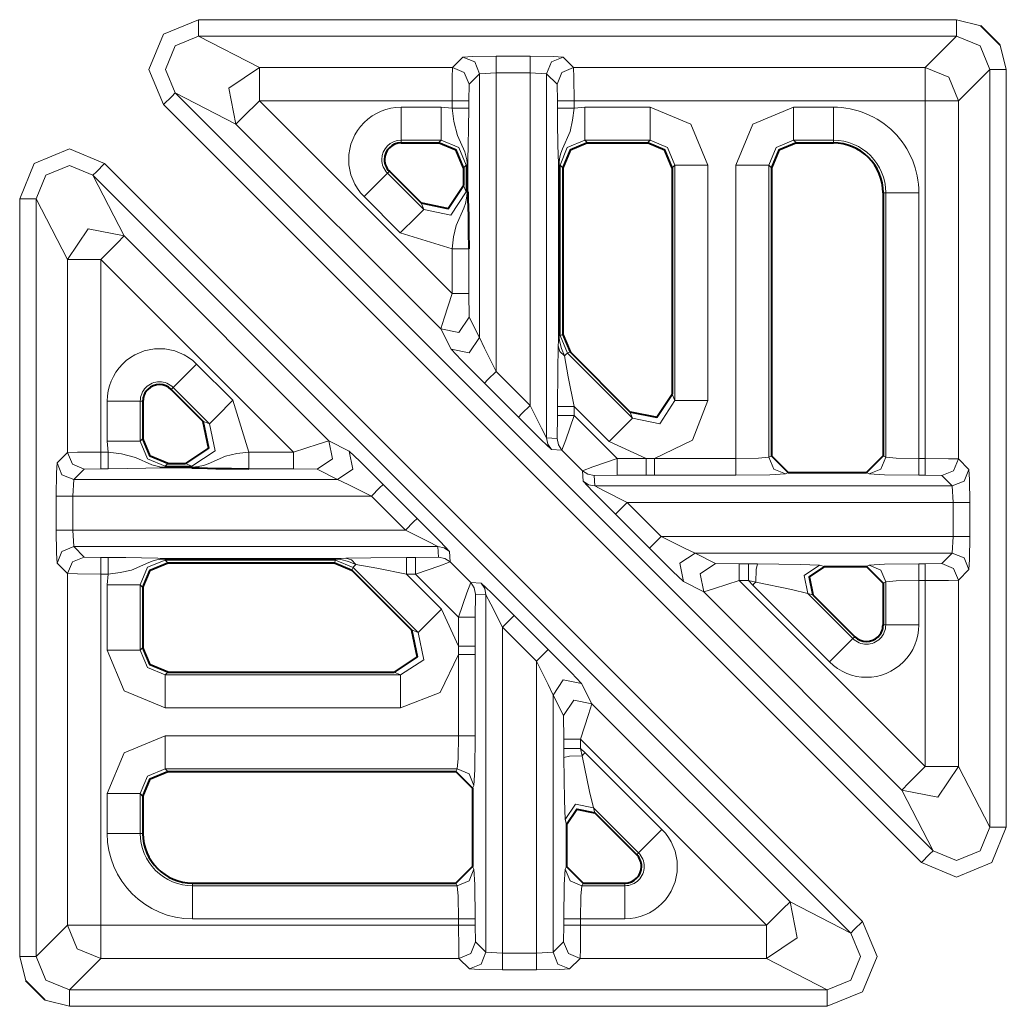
# Model space of a CAD drawing. Header units: millimetres. Extents: x 0 to 2941, y -405 to 1422.
# Drawn here: x 451.78 to 481.55, y 915.7 to 945.48 of the extents above; entities that cross this region are included whole.
import ezdxf

# ---------------------------------------------------------------- set-up
doc = ezdxf.new("R2010")
doc.units = ezdxf.units.MM
doc.layers.add('FINE', color=9, linetype='Continuous')
doc.layers.add('OUTLINE', color=7, linetype='Continuous')

msp = doc.modelspace()

# ---------------------------------------------------------------- linework, layer by layer
at = {"layer": 'FINE', "lineweight": 9}
for p, q in [((457.18, 945.477), (480.054, 945.477)), ((480.054, 945.477), (480.781, 945.289)), ((480.054, 944.977), (457.18, 944.977)), ((457.18, 944.977), (459.013, 944.034)), ((479.11, 944.034), (480.054, 944.977)), ((481.366, 944.705), (481.553, 943.978)), ((466.157, 944.375), (467.182, 944.375)), ((468.182, 944.349), (468.497, 944.034)), ((465.657, 943.849), (465.342, 943.534)), ((466.157, 943.875), (465.657, 943.849)), ((465.657, 935.886), (465.657, 943.849)), ((466.157, 943.875), (466.157, 934.863)), ((467.182, 943.875), (466.157, 943.875)), ((467.182, 933.837), (467.182, 943.875)), ((467.682, 943.849), (467.182, 943.875)), ((467.998, 943.534), (467.682, 943.849)), ((468.497, 944.034), (479.11, 944.034)), ((481.054, 943.978), (480.11, 943.034)), ((481.054, 921.104), (481.054, 943.978)), ((481.553, 943.978), (481.553, 921.104)), ((465.342, 943.534), (465.329, 943.034)), ((468.01, 943.034), (467.998, 943.534)), ((458.306, 942.327), (456.474, 943.27)), ((456.474, 943.27), (479.347, 920.398)), ((464.829, 943.034), (459.013, 943.034)), ((464.829, 942.808), (464.829, 943.034)), ((465.329, 943.034), (465.329, 942.808)), ((468.01, 942.808), (468.01, 943.034)), ((479.11, 932.234), (479.11, 943.034)), ((480.11, 943.034), (480.11, 932.221)), ((478.993, 920.044), (456.12, 942.917)), ((463.288, 942.839), (464.502, 942.839)), ((464.502, 942.839), (464.829, 942.808)), ((468.51, 942.808), (468.837, 942.839)), ((468.837, 942.839), (470.802, 942.839)), ((475.137, 942.839), (476.335, 942.839)), ((463.288, 941.84), (463.288, 941.759)), ((464.502, 941.84), (463.288, 941.84)), ((464.421, 941.759), (464.502, 941.84)), ((468.837, 941.84), (468.919, 941.759)), ((470.802, 941.84), (468.837, 941.84)), ((470.721, 941.759), (470.802, 941.84)), ((475.137, 941.84), (475.219, 941.759)), ((477.213, 918.264), (454.34, 941.137)), ((465.251, 941.091), (465.17, 941.01)), ((465.251, 940.282), (465.251, 941.091)), ((465.283, 940.282), (465.283, 941.091)), ((465.3, 941.091), (465.3, 940.282)), ((468.04, 935.946), (468.04, 941.091)), ((468.056, 941.091), (468.056, 935.946)), ((468.17, 941.01), (468.088, 941.091)), ((468.088, 941.091), (468.088, 935.946)), ((471.551, 941.091), (471.47, 941.01)), ((471.551, 933.982), (471.551, 941.091)), ((472.55, 941.091), (472.55, 933.982)), ((474.47, 941.01), (474.388, 941.091)), ((453.987, 940.783), (476.859, 917.91)), ((454.93, 938.951), (453.987, 940.783)), ((465.17, 940.478), (465.251, 940.282)), ((478.915, 940.258), (478.915, 932.234)), ((451.78, 940.077), (451.78, 917.203)), ((452.28, 940.077), (453.223, 938.244)), ((452.28, 917.203), (452.28, 940.077)), ((463.266, 939.046), (462.171, 940.141)), ((464.829, 938.559), (463.266, 939.046)), ((465.329, 938.559), (465.329, 937.218)), ((453.223, 938.244), (453.223, 932.415)), ((454.223, 938.244), (460.039, 932.428)), ((468.088, 935.946), (468.17, 935.98)), ((468.088, 935.946), (468.308, 935.417)), ((468.389, 935.451), (468.308, 935.417)), ((468.308, 935.417), (470.272, 933.452)), ((458.211, 933.991), (457.116, 935.086)), ((466.157, 934.863), (467.182, 933.837)), ((456.352, 934.322), (456.41, 934.38)), ((456.41, 934.38), (457.505, 933.285)), ((466.829, 933.483), (465.803, 934.509)), ((471.47, 934.178), (471.551, 933.982)), ((454.419, 933.969), (454.419, 932.755)), ((455.417, 933.969), (455.498, 933.969)), ((458.698, 932.428), (458.211, 933.991)), ((468.01, 933.537), (468.01, 933.802)), ((467.998, 932.843), (468.01, 933.537)), ((468.51, 933.537), (469.813, 932.234)), ((470.272, 933.452), (470.191, 933.648)), ((457.505, 933.285), (457.309, 933.366)), ((454.419, 932.755), (454.449, 932.428)), ((470.681, 932.234), (469.566, 932.746)), ((453.223, 932.415), (452.908, 932.1)), ((460.039, 932.428), (458.698, 932.428)), ((468.144, 932.49), (467.829, 932.508)), ((468.766, 931.868), (468.144, 932.49)), ((469.813, 932.234), (470.681, 932.234)), ((478.915, 932.234), (479.11, 932.234)), ((480.11, 932.221), (480.425, 931.906)), ((453.723, 931.915), (454.223, 931.928)), ((454.223, 931.928), (454.449, 931.928)), ((456.166, 932.006), (456.248, 932.087)), ((456.975, 932.006), (456.166, 932.006)), ((456.975, 931.974), (456.166, 931.974)), ((456.166, 931.957), (456.975, 931.957)), ((456.779, 932.087), (456.975, 932.006)), ((458.698, 931.928), (460.039, 931.928)), ((460.039, 931.928), (460.758, 931.915)), ((453.408, 931.6), (453.723, 931.915)), ((460.758, 931.915), (461.371, 931.6)), ((468.784, 931.553), (468.766, 931.868)), ((469.813, 931.734), (469.119, 931.721)), ((469.119, 931.721), (469.137, 931.406)), ((470.681, 931.734), (469.813, 931.734)), ((473.39, 931.734), (470.936, 931.734)), ((474.97, 931.813), (474.888, 931.771)), ((477.417, 931.771), (477.335, 931.813)), ((479.11, 931.734), (478.915, 931.734)), ((479.61, 931.721), (479.11, 931.734)), ((479.925, 931.406), (479.61, 931.721)), ((453.382, 931.1), (453.408, 931.6)), ((461.371, 931.6), (453.408, 931.6)), ((479.925, 931.406), (469.137, 931.406)), ((479.951, 930.906), (479.925, 931.406)), ((452.883, 931.1), (452.883, 930.074)), ((453.382, 931.1), (462.394, 931.1)), ((453.382, 930.074), (453.382, 931.1)), ((462.394, 931.1), (463.42, 930.074)), ((470.113, 930.906), (479.951, 930.906)), ((470.113, 930.906), (471.139, 929.881)), ((479.951, 929.881), (479.951, 930.906)), ((480.451, 930.906), (480.451, 929.881)), ((463.42, 930.074), (453.382, 930.074)), ((453.408, 929.575), (453.382, 930.074)), ((479.951, 929.881), (471.139, 929.881)), ((479.925, 929.381), (479.951, 929.881)), ((464.396, 929.575), (464.414, 929.26)), ((454.223, 929.247), (453.723, 929.259)), ((454.449, 929.247), (454.223, 929.247)), ((463.72, 929.247), (463.455, 929.247)), ((464.414, 929.26), (463.72, 929.247)), ((464.767, 929.113), (464.749, 929.428)), ((472.162, 929.381), (479.925, 929.381)), ((472.162, 929.381), (472.775, 929.065)), ((479.61, 929.065), (479.925, 929.381)), ((452.908, 929.075), (453.223, 928.76)), ((461.311, 929.218), (456.166, 929.218)), ((456.166, 929.201), (461.311, 929.201)), ((456.248, 929.087), (456.166, 929.169)), ((456.166, 929.169), (461.311, 929.169)), ((461.311, 929.169), (461.277, 929.087)), ((461.806, 928.868), (461.84, 928.949)), ((461.84, 928.949), (463.805, 926.985)), ((465.389, 928.491), (464.767, 929.113)), ((472.775, 929.065), (473.495, 929.053)), ((473.495, 929.053), (473.774, 929.053)), ((473.774, 929.053), (474.043, 929.052)), ((475.915, 929.015), (476.072, 928.974)), ((477.335, 928.974), (477.417, 929.015)), ((478.915, 929.053), (479.11, 929.053)), ((479.11, 929.053), (479.61, 929.065)), ((453.223, 928.76), (453.223, 918.147)), ((454.223, 918.147), (454.223, 928.747)), ((464.511, 927.691), (463.455, 928.747)), ((480.425, 928.881), (480.11, 928.566)), ((454.419, 928.42), (454.419, 926.455)), ((455.417, 928.42), (455.498, 928.339)), ((455.417, 926.455), (455.417, 928.42)), ((465.704, 928.473), (465.389, 928.491)), ((473.774, 928.553), (473.495, 928.553)), ((473.495, 928.553), (479.11, 922.937)), ((473.996, 928.505), (473.774, 928.553)), ((473.901, 928.411), (473.774, 928.553)), ((476.217, 926.095), (473.901, 928.411)), ((477.916, 928.516), (477.835, 928.475)), ((477.916, 927.212), (477.916, 928.516)), ((479.11, 928.553), (478.915, 928.553)), ((478.915, 928.553), (478.915, 927.212)), ((479.11, 922.937), (479.11, 928.553)), ((480.11, 928.566), (480.11, 922.937)), ((465.523, 927.444), (465.536, 928.138)), ((465.536, 928.138), (465.851, 928.12)), ((465.851, 917.332), (465.851, 928.12)), ((478.403, 922.23), (472.421, 928.212)), ((465.023, 926.576), (464.511, 927.691)), ((467.73, 926.472), (466.704, 927.498)), ((465.023, 927.444), (465.023, 926.576)), ((465.523, 926.576), (465.523, 927.444)), ((477.835, 927.212), (477.916, 927.212)), ((463.805, 926.985), (463.608, 927.066)), ((466.351, 927.144), (466.351, 917.306)), ((466.351, 927.144), (467.376, 926.118)), ((476.924, 926.801), (476.981, 926.858)), ((455.498, 926.536), (455.417, 926.455)), ((465.523, 923.867), (465.523, 926.321)), ((467.376, 917.306), (467.376, 926.118)), ((456.166, 925.706), (456.248, 925.787)), ((463.275, 925.706), (456.166, 925.706)), ((463.079, 925.787), (463.275, 925.706)), ((469.045, 924.836), (468.73, 925.448)), ((467.876, 925.094), (468.191, 924.482)), ((467.876, 925.094), (467.876, 917.332)), ((475.027, 918.854), (469.045, 924.836)), ((456.166, 924.707), (463.275, 924.707)), ((468.191, 924.482), (468.204, 923.762)), ((468.704, 923.762), (474.32, 918.147)), ((468.704, 923.483), (468.704, 923.762)), ((468.752, 923.261), (468.704, 923.483)), ((468.846, 923.356), (468.704, 923.483)), ((471.162, 921.04), (468.846, 923.356)), ((456.166, 922.869), (464.986, 922.869)), ((456.248, 922.787), (456.166, 922.869)), ((464.986, 922.869), (464.945, 922.787)), ((480.11, 922.937), (481.054, 921.104)), ((454.419, 922.12), (454.419, 920.922)), ((465.445, 922.288), (465.486, 922.369)), ((479.347, 920.398), (478.403, 922.23)), ((468.242, 921.342), (468.282, 921.185)), ((455.498, 920.922), (455.417, 920.922)), ((470.456, 920.333), (470.399, 920.276)), ((465.486, 919.84), (465.445, 919.922)), ((468.282, 919.922), (468.242, 919.84)), ((464.945, 919.422), (464.986, 919.341)), ((468.741, 919.341), (468.782, 919.422)), ((470.045, 919.422), (470.045, 919.341)), ((470.045, 919.341), (468.741, 919.341)), ((476.859, 917.91), (475.027, 918.854)), ((456.998, 918.342), (465.023, 918.342)), ((468.204, 918.342), (468.204, 918.147)), ((468.704, 918.342), (470.045, 918.342)), ((468.704, 918.147), (468.704, 918.342)), ((453.223, 918.147), (452.28, 917.203)), ((468.204, 918.147), (468.192, 917.647)), ((474.32, 918.147), (468.704, 918.147)), ((468.192, 917.647), (467.876, 917.332)), ((466.351, 917.306), (465.851, 917.332)), ((467.876, 917.332), (467.376, 917.306)), ((451.78, 917.203), (451.968, 916.476)), ((453.279, 916.204), (454.223, 917.147)), ((454.223, 917.147), (465.036, 917.147)), ((465.036, 917.147), (465.351, 916.832)), ((467.376, 917.306), (466.351, 917.306)), ((468.376, 916.832), (468.691, 917.147)), ((466.351, 916.806), (467.376, 916.806)), ((452.552, 915.892), (453.279, 915.704)), ((453.279, 915.704), (476.153, 915.704))]:
    msp.add_line(p, q, dxfattribs=at)
for points in [[(456.12, 942.917), (455.68, 943.978), (456.119, 945.038), (457.18, 945.477)], [(457.18, 945.477), (457.18, 945.128), (457.18, 944.977)], [(480.054, 945.477), (480.054, 945.128), (480.054, 944.977)], [(457.18, 944.977), (456.472, 944.685), (456.179, 943.978), (456.474, 943.27)], [(481.054, 943.978), (480.761, 944.685), (480.054, 944.977)], [(459.013, 944.034), (464.842, 944.034), (465.157, 944.349)], [(465.157, 944.349), (465.459, 944.367), (466.157, 944.375)], [(465.657, 943.849), (465.51, 944.202), (465.157, 944.349)], [(466.157, 943.875), (466.157, 944.224), (466.157, 944.375)], [(467.182, 944.375), (467.182, 944.224), (467.182, 943.875)], [(467.182, 944.375), (467.88, 944.367), (468.182, 944.349)], [(468.182, 944.349), (467.829, 944.202), (467.682, 943.849)], [(458.306, 942.327), (458.091, 943.416), (459.013, 944.034)], [(459.013, 943.034), (459.013, 943.732), (459.013, 944.034)], [(464.829, 943.034), (464.833, 943.732), (464.842, 944.034)], [(465.342, 943.534), (465.195, 943.887), (464.842, 944.034)], [(467.682, 943.849), (467.682, 932.861), (467.998, 932.843)], [(468.497, 944.034), (468.144, 943.887), (467.998, 943.534)], [(468.497, 944.034), (468.507, 943.732), (468.51, 943.034)], [(479.11, 944.034), (479.817, 943.741), (480.11, 943.034)], [(479.11, 943.034), (479.11, 943.732), (479.11, 944.034)], [(481.054, 943.978), (481.205, 943.978), (481.553, 943.978)], [(456.12, 942.917), (456.368, 943.165), (456.474, 943.27)], [(458.306, 942.327), (458.518, 942.538), (459.013, 943.034)], [(459.013, 943.034), (464.829, 937.218), (464.829, 938.559)], [(465.329, 943.034), (465.178, 943.034), (464.829, 943.034)], [(468.51, 943.034), (468.161, 943.034), (468.01, 943.034)], [(479.11, 943.034), (468.51, 943.034), (468.51, 942.808)], [(479.11, 943.034), (479.808, 943.034), (480.11, 943.034)], [(463.288, 941.84), (463.288, 942.15), (463.288, 942.839)], [(464.502, 942.839), (464.502, 942.15), (464.502, 941.84)], [(465.329, 942.808), (465.178, 942.808), (464.829, 942.808)], [(465.283, 941.091), (465.281, 941.161), (465.272, 941.248), (465.212, 941.487), (464.99, 941.987), (464.879, 942.401), (464.829, 942.808)], [(465.329, 942.808), (465.326, 942.216), (465.317, 941.668), (465.304, 941.26), (465.3, 941.152), (465.3, 941.118), (465.3, 941.091)], [(468.51, 942.808), (468.161, 942.808), (468.01, 942.808)], [(468.04, 941.091), (468.04, 941.104), (468.039, 941.131), (468.038, 941.19), (468.036, 941.239), (468.034, 941.313), (468.02, 941.807), (468.013, 942.277), (468.01, 942.808)], [(468.51, 942.808), (468.467, 942.444), (468.389, 942.101), (468.164, 941.583), (468.114, 941.446), (468.084, 941.339), (468.061, 941.193), (468.057, 941.124), (468.056, 941.091), (468.078, 941.091), (468.088, 941.091)], [(468.837, 941.84), (468.837, 942.15), (468.837, 942.839)], [(470.802, 941.84), (470.802, 942.15), (470.802, 942.839)], [(470.802, 942.839), (472.038, 942.327), (472.55, 941.091)], [(473.39, 941.091), (473.901, 942.327), (475.137, 942.839)], [(475.137, 941.84), (475.137, 942.15), (475.137, 942.839)], [(476.335, 942.839), (476.335, 942.15), (476.335, 941.84)], [(464.803, 935.533), (464.488, 936.145), (458.306, 942.327)], [(465.251, 941.091), (465.033, 941.622), (464.502, 941.84)], [(468.837, 941.84), (468.306, 941.622), (468.088, 941.091)], [(471.551, 941.091), (471.333, 941.622), (470.802, 941.84)], [(475.137, 941.84), (474.606, 941.622), (474.388, 941.091)], [(476.335, 941.759), (476.335, 941.84), (475.137, 941.84)], [(454.34, 941.137), (453.279, 941.577), (452.219, 941.138), (451.78, 940.077)], [(452.28, 940.077), (452.572, 940.785), (453.279, 941.078), (453.987, 940.783)], [(454.34, 941.137), (454.092, 940.889), (453.987, 940.783)], [(462.935, 940.905), (462.877, 940.847), (463.972, 939.752), (463.891, 939.948)], [(465.283, 941.091), (465.262, 941.091), (465.251, 941.091)], [(465.3, 941.091), (465.295, 941.091), (465.283, 941.091)], [(468.056, 941.091), (468.045, 941.091), (468.04, 941.091)], [(470.936, 932.234), (473.39, 932.234), (473.39, 941.091)], [(471.551, 941.091), (471.861, 941.091), (472.55, 941.091)], [(474.388, 941.091), (474.078, 941.091), (473.39, 941.091)], [(474.388, 941.091), (474.388, 932.271), (474.47, 932.312)], [(462.877, 940.847), (462.658, 940.628), (462.171, 940.141)], [(463.972, 939.752), (464.794, 939.577), (465.251, 940.282)], [(464.829, 938.559), (464.871, 938.922), (464.949, 939.264), (465.179, 939.792), (465.229, 939.931), (465.267, 940.091), (465.278, 940.173), (465.283, 940.245), (465.283, 940.282)], [(465.283, 940.282), (465.262, 940.282), (465.251, 940.282)], [(465.3, 940.282), (465.295, 940.282), (465.283, 940.282)], [(477.835, 932.312), (477.916, 932.271), (477.916, 940.258), (477.835, 940.258)], [(478.915, 940.258), (478.226, 940.258), (477.916, 940.258)], [(451.78, 940.077), (452.129, 940.077), (452.28, 940.077)], [(463.972, 939.752), (463.753, 939.533), (463.266, 939.046)], [(454.93, 938.951), (453.841, 939.166), (453.223, 938.244)], [(454.93, 938.951), (454.719, 938.739), (454.223, 938.244)], [(461.724, 932.454), (461.112, 932.769), (454.93, 938.951)], [(465.329, 938.559), (465.178, 938.559), (464.829, 938.559)], [(454.223, 938.244), (453.525, 938.244), (453.223, 938.244)], [(454.449, 932.428), (454.223, 932.428), (454.223, 938.244)], [(464.488, 936.145), (464.585, 936.471), (464.829, 937.218)], [(465.329, 937.218), (465.178, 937.218), (464.829, 937.218)], [(465.329, 937.218), (465.342, 936.499), (465.657, 935.886)], [(465.342, 936.499), (465.033, 936.037), (464.488, 936.145)], [(465.657, 935.886), (465.348, 935.425), (464.803, 935.533)], [(465.657, 935.886), (465.808, 935.568), (466.157, 934.863)], [(468.031, 935.64), (468.036, 935.779), (468.039, 935.886), (468.039, 935.92), (468.04, 935.946)], [(468.056, 935.946), (468.045, 935.946), (468.04, 935.946)], [(468.056, 935.946), (468.078, 935.946), (468.088, 935.946)], [(468.056, 935.946), (468.058, 935.876), (468.067, 935.79), (468.127, 935.552), (468.221, 935.33)], [(465.803, 934.509), (465.105, 935.214), (464.803, 935.533)], [(468.01, 933.802), (468.016, 934.876), (468.031, 935.64)], [(468.221, 935.33), (468.082, 935.468), (468.031, 935.64)], [(468.221, 935.33), (468.281, 935.391), (468.308, 935.417)], [(468.221, 935.33), (468.336, 934.696), (468.51, 933.802)], [(456.41, 934.38), (456.629, 934.599), (457.116, 935.086)], [(466.157, 934.863), (465.909, 934.615), (465.803, 934.509)], [(455.417, 933.969), (455.107, 933.969), (454.419, 933.969)], [(455.498, 932.836), (455.417, 932.755), (455.417, 933.969)], [(457.505, 933.285), (457.724, 933.504), (458.211, 933.991)], [(467.182, 933.837), (466.935, 933.589), (466.829, 933.483)], [(467.182, 933.837), (467.531, 933.146), (467.682, 932.861)], [(468.51, 933.802), (468.161, 933.802), (468.01, 933.802)], [(469.566, 932.746), (468.51, 933.802), (468.51, 933.537)], [(470.272, 933.452), (471.094, 933.277), (471.551, 933.982)], [(472.55, 933.982), (472.085, 932.788), (470.936, 932.234)], [(471.551, 933.982), (471.861, 933.982), (472.55, 933.982)], [(467.829, 932.508), (467.527, 932.793), (466.829, 933.483)], [(468.51, 933.537), (468.161, 933.537), (468.01, 933.537)], [(468.51, 933.537), (468.259, 932.798), (468.144, 932.49)], [(469.566, 932.746), (470.053, 933.233), (470.272, 933.452)], [(457.505, 933.285), (457.68, 932.463), (456.975, 932.006)], [(467.829, 932.508), (467.72, 932.67), (467.682, 932.861)], [(468.144, 932.49), (468.036, 932.652), (467.998, 932.843)], [(454.419, 932.755), (455.107, 932.755), (455.417, 932.755)], [(456.166, 932.006), (455.635, 932.224), (455.417, 932.755)], [(461.112, 932.769), (460.786, 932.672), (460.039, 932.428)], [(460.758, 931.915), (461.22, 932.224), (461.112, 932.769)], [(454.223, 932.428), (453.525, 932.424), (453.223, 932.415)], [(453.723, 931.915), (453.37, 932.062), (453.223, 932.415)], [(454.223, 931.928), (454.223, 932.079), (454.223, 932.428)], [(454.449, 931.928), (454.449, 932.079), (454.449, 932.428)], [(456.166, 931.974), (456.096, 931.976), (456.009, 931.985), (455.77, 932.045), (455.27, 932.267), (454.856, 932.378), (454.449, 932.428)], [(458.698, 932.428), (458.335, 932.385), (457.993, 932.308), (457.465, 932.078), (457.326, 932.028), (457.166, 931.99), (457.084, 931.979), (457.012, 931.974), (456.975, 931.974)], [(458.698, 931.928), (458.698, 932.079), (458.698, 932.428)], [(460.039, 931.928), (460.039, 932.079), (460.039, 932.428)], [(461.371, 931.6), (461.832, 931.909), (461.724, 932.454)], [(463.774, 930.428), (462.748, 931.454), (462.043, 932.152), (461.724, 932.454)], [(468.766, 931.868), (469.074, 931.982), (469.813, 932.234)], [(469.813, 932.234), (469.813, 931.885), (469.813, 931.734)], [(470.681, 932.234), (470.681, 931.885), (470.681, 931.734)], [(470.681, 932.234), (470.809, 932.232), (470.936, 932.234)], [(470.936, 932.234), (470.936, 931.885), (470.936, 931.734)], [(473.39, 932.234), (474.078, 932.245), (474.388, 932.271)], [(473.39, 932.234), (473.39, 931.885), (473.39, 931.734)], [(474.388, 932.271), (474.535, 931.918), (474.888, 931.771)], [(477.417, 931.771), (477.769, 931.918), (477.916, 932.271)], [(477.916, 932.271), (478.226, 932.245), (478.915, 932.234)], [(478.915, 931.734), (478.915, 931.885), (478.915, 932.234)], [(479.11, 931.734), (479.11, 931.885), (479.11, 932.234)], [(479.11, 932.234), (479.808, 932.23), (480.11, 932.221)], [(479.61, 931.721), (479.963, 931.868), (480.11, 932.221)], [(452.908, 932.1), (452.89, 931.798), (452.883, 931.1)], [(453.408, 931.6), (453.055, 931.747), (452.908, 932.1)], [(454.449, 931.928), (455.041, 931.931), (455.589, 931.941), (455.997, 931.953), (456.105, 931.957), (456.139, 931.957), (456.166, 931.957)], [(456.166, 931.974), (456.166, 931.995), (456.166, 932.006)], [(456.166, 931.957), (456.166, 931.962), (456.166, 931.974)], [(456.975, 931.974), (456.975, 931.995), (456.975, 932.006)], [(456.975, 931.957), (456.975, 931.962), (456.975, 931.974)], [(468.766, 931.868), (468.928, 931.759), (469.119, 931.721)], [(470.936, 931.734), (470.809, 931.734), (470.681, 931.734)], [(474.888, 931.771), (474.422, 931.745), (473.39, 931.734)], [(478.915, 931.734), (477.882, 931.745), (477.417, 931.771)], [(479.925, 931.406), (480.279, 931.553), (480.425, 931.906)], [(480.425, 931.906), (480.443, 931.604), (480.451, 930.906)], [(461.371, 931.6), (461.69, 931.449), (462.394, 931.1)], [(462.394, 931.1), (462.642, 931.348), (462.748, 931.454)], [(468.784, 931.553), (468.946, 931.444), (469.137, 931.406)], [(469.759, 930.553), (469.069, 931.251), (468.784, 931.553)], [(469.137, 931.406), (469.422, 931.255), (470.113, 930.906)], [(453.382, 931.1), (453.034, 931.1), (452.883, 931.1)], [(469.759, 930.553), (469.865, 930.659), (470.113, 930.906)], [(479.951, 930.906), (480.3, 930.906), (480.451, 930.906)], [(472.421, 928.212), (471.809, 928.527), (471.49, 928.829), (470.785, 929.527), (469.759, 930.553)], [(463.42, 930.074), (463.668, 930.322), (463.774, 930.428)], [(464.749, 929.428), (464.465, 929.73), (463.774, 930.428)], [(452.883, 930.074), (453.034, 930.074), (453.382, 930.074)], [(452.883, 930.074), (452.89, 929.377), (452.908, 929.075)], [(463.42, 930.074), (464.111, 929.726), (464.396, 929.575)], [(470.785, 929.527), (470.891, 929.633), (471.139, 929.881)], [(471.139, 929.881), (471.844, 929.532), (472.162, 929.381)], [(479.951, 929.881), (480.3, 929.881), (480.451, 929.881)], [(480.451, 929.881), (480.443, 929.183), (480.425, 928.881)], [(452.908, 929.075), (453.055, 929.428), (453.408, 929.575)], [(453.723, 929.259), (453.408, 929.575), (464.396, 929.575)], [(464.749, 929.428), (464.587, 929.537), (464.396, 929.575)], [(453.223, 928.76), (453.37, 929.113), (453.723, 929.259)], [(454.223, 928.747), (454.223, 929.096), (454.223, 929.247)], [(454.449, 928.747), (454.449, 929.096), (454.449, 929.247)], [(456.166, 929.218), (456.153, 929.218), (456.126, 929.218), (456.067, 929.219), (456.018, 929.221), (455.944, 929.223), (455.45, 929.237), (454.979, 929.244), (454.449, 929.247)], [(463.455, 929.247), (462.381, 929.241), (461.617, 929.226)], [(463.455, 928.747), (463.455, 929.096), (463.455, 929.247)], [(463.72, 928.747), (463.72, 929.096), (463.72, 929.247)], [(464.767, 929.113), (464.605, 929.221), (464.414, 929.26)], [(471.809, 928.527), (471.701, 929.072), (472.162, 929.381)], [(479.925, 929.381), (480.279, 929.234), (480.425, 928.881)], [(454.449, 928.747), (454.813, 928.79), (455.156, 928.868), (455.674, 929.092), (455.811, 929.144), (455.918, 929.173), (456.063, 929.196), (456.133, 929.2), (456.166, 929.201)], [(455.417, 928.42), (455.635, 928.951), (456.166, 929.169)], [(456.166, 929.201), (456.166, 929.213), (456.166, 929.218)], [(456.166, 929.201), (456.166, 929.179), (456.166, 929.169)], [(461.617, 929.226), (461.478, 929.221), (461.371, 929.218), (461.337, 929.218), (461.311, 929.218)], [(461.311, 929.201), (461.311, 929.213), (461.311, 929.218)], [(461.311, 929.201), (461.311, 929.179), (461.311, 929.169), (461.84, 928.949)], [(461.311, 929.201), (461.381, 929.199), (461.467, 929.189), (461.706, 929.13), (461.927, 929.036)], [(461.927, 929.036), (461.789, 929.175), (461.617, 929.226)], [(461.927, 929.036), (461.866, 928.976), (461.84, 928.949)], [(461.927, 929.036), (462.561, 928.921), (463.455, 928.747)], [(463.72, 928.747), (464.459, 928.998), (464.767, 929.113)], [(472.421, 928.212), (472.314, 928.757), (472.775, 929.065)], [(473.495, 928.553), (473.495, 928.902), (473.495, 929.053)], [(473.774, 928.553), (473.774, 928.902), (473.774, 929.053)], [(473.996, 928.505), (474.009, 928.884), (474.043, 929.052)], [(474.043, 929.052), (475.332, 929.04), (475.915, 929.015)], [(475.562, 928.162), (475.456, 928.707), (475.915, 929.015)], [(477.417, 929.015), (477.882, 929.042), (478.915, 929.053)], [(477.417, 929.015), (477.769, 928.869), (477.916, 928.516)], [(478.915, 929.053), (478.915, 928.902), (478.915, 928.553)], [(479.11, 929.053), (479.11, 928.902), (479.11, 928.553)], [(479.61, 929.065), (479.963, 928.919), (480.11, 928.566)], [(453.223, 928.76), (453.525, 928.75), (454.223, 928.747)], [(454.223, 928.747), (454.449, 928.747), (454.419, 928.42)], [(463.455, 928.747), (463.72, 928.747), (465.023, 927.444)], [(455.417, 928.42), (455.107, 928.42), (454.419, 928.42)], [(465.389, 928.491), (465.275, 928.183), (465.023, 927.444)], [(465.389, 928.491), (465.498, 928.329), (465.536, 928.138)], [(465.704, 928.473), (465.813, 928.311), (465.851, 928.12)], [(466.704, 927.498), (466.006, 928.188), (465.704, 928.473)], [(473.495, 928.553), (472.747, 928.309), (472.421, 928.212)], [(473.996, 928.505), (473.949, 928.458), (473.901, 928.411)], [(475.562, 928.162), (475.072, 928.28), (473.996, 928.505)], [(478.915, 928.553), (478.226, 928.542), (477.916, 928.516)], [(480.11, 928.566), (479.808, 928.557), (479.11, 928.553)], [(465.851, 928.12), (466.002, 927.835), (466.351, 927.144)], [(475.718, 928.122), (475.562, 928.162), (476.924, 926.801)], [(464.511, 927.691), (464.024, 927.204), (463.805, 926.985)], [(466.704, 927.498), (466.598, 927.392), (466.351, 927.144)], [(465.023, 927.444), (465.372, 927.444), (465.523, 927.444)], [(478.915, 927.212), (478.226, 927.212), (477.916, 927.212)], [(463.805, 926.985), (463.98, 926.163), (463.275, 925.706)], [(465.023, 926.576), (465.372, 926.576), (465.523, 926.576)], [(465.023, 926.576), (465.024, 926.448), (465.023, 926.321)], [(465.523, 926.321), (465.523, 926.448), (465.523, 926.576)], [(476.217, 926.095), (476.704, 926.582), (476.924, 926.801)], [(455.417, 926.455), (455.107, 926.455), (454.419, 926.455)], [(454.419, 926.455), (454.93, 925.219), (456.166, 924.707)], [(456.166, 925.706), (455.635, 925.924), (455.417, 926.455)], [(465.023, 926.321), (465.023, 923.867), (456.166, 923.867)], [(463.275, 924.707), (464.469, 925.172), (465.023, 926.321)], [(465.023, 926.321), (465.372, 926.321), (465.523, 926.321)], [(467.73, 926.472), (467.624, 926.366), (467.376, 926.118)], [(468.73, 925.448), (468.428, 925.767), (467.73, 926.472)], [(467.376, 926.118), (467.725, 925.413), (467.876, 925.094)], [(456.166, 925.706), (456.166, 925.396), (456.166, 924.707)], [(463.275, 925.706), (463.275, 925.396), (463.275, 924.707)], [(468.73, 925.448), (468.185, 925.556), (467.876, 925.094)], [(469.045, 924.836), (468.5, 924.944), (468.191, 924.482)], [(468.704, 923.762), (468.948, 924.51), (469.045, 924.836)], [(456.166, 923.867), (454.93, 923.356), (454.419, 922.12)], [(456.166, 922.869), (456.166, 923.179), (456.166, 923.867)], [(465.023, 923.867), (465.012, 923.179), (464.986, 922.869)], [(465.023, 923.867), (465.372, 923.867), (465.523, 923.867)], [(465.486, 922.369), (465.512, 922.835), (465.523, 923.867)], [(468.704, 923.762), (468.355, 923.762), (468.204, 923.762)], [(468.204, 923.762), (468.204, 923.483), (468.205, 923.214)], [(468.704, 923.483), (468.355, 923.483), (468.204, 923.483)], [(468.752, 923.261), (468.799, 923.308), (468.846, 923.356)], [(468.752, 923.261), (468.373, 923.249), (468.205, 923.214)], [(468.205, 923.214), (468.217, 921.925), (468.242, 921.342)], [(469.094, 921.695), (468.977, 922.185), (468.752, 923.261)], [(455.417, 922.12), (455.635, 922.651), (456.166, 922.869)], [(464.986, 922.869), (465.339, 922.722), (465.486, 922.369)], [(480.11, 922.937), (479.492, 922.015), (478.403, 922.23)], [(478.403, 922.23), (478.615, 922.442), (479.11, 922.937)], [(480.11, 922.937), (479.808, 922.937), (479.11, 922.937)], [(455.417, 922.12), (455.107, 922.12), (454.419, 922.12)], [(455.417, 920.922), (455.417, 922.12), (455.498, 922.038)], [(469.094, 921.695), (468.55, 921.801), (468.242, 921.342)], [(469.135, 921.539), (469.094, 921.695), (470.456, 920.333)], [(454.419, 920.922), (455.107, 920.922), (455.417, 920.922)], [(471.162, 921.04), (470.675, 920.553), (470.456, 920.333)], [(481.553, 921.104), (481.114, 920.043), (480.054, 919.604), (478.993, 920.044)], [(479.347, 920.398), (480.054, 920.103), (480.761, 920.396), (481.054, 921.104)], [(481.054, 921.104), (481.205, 921.104), (481.553, 921.104)], [(479.347, 920.398), (479.241, 920.292), (478.993, 920.044)], [(465.486, 919.84), (465.339, 919.488), (464.986, 919.341)], [(465.523, 918.147), (465.523, 918.342), (465.512, 919.375), (465.486, 919.84)], [(468.242, 919.84), (468.215, 919.375), (468.204, 918.342)], [(468.242, 919.84), (468.388, 919.488), (468.741, 919.341)], [(464.986, 919.341), (456.998, 919.341), (456.998, 919.422)], [(456.998, 918.342), (456.998, 919.031), (456.998, 919.341)], [(464.986, 919.341), (465.012, 919.031), (465.023, 918.342)], [(468.704, 918.342), (468.715, 919.031), (468.741, 919.341)], [(470.045, 918.342), (470.045, 919.031), (470.045, 919.341)], [(474.32, 917.147), (475.242, 917.765), (475.027, 918.854)], [(475.027, 918.854), (474.815, 918.642), (474.32, 918.147)], [(465.023, 918.342), (465.023, 918.147), (454.223, 918.147)], [(465.523, 918.342), (465.372, 918.342), (465.023, 918.342)], [(468.204, 918.342), (468.355, 918.342), (468.704, 918.342)], [(476.153, 915.704), (477.214, 916.143), (477.653, 917.203), (477.213, 918.264)], [(476.859, 917.91), (476.965, 918.016), (477.213, 918.264)], [(453.223, 918.147), (453.516, 917.44), (454.223, 917.147)], [(454.223, 918.147), (453.525, 918.147), (453.223, 918.147)], [(454.223, 918.147), (454.223, 917.449), (454.223, 917.147)], [(465.523, 918.147), (465.372, 918.147), (465.023, 918.147)], [(465.023, 918.147), (465.027, 917.449), (465.036, 917.147)], [(465.851, 917.332), (465.536, 917.647), (465.523, 918.147)], [(468.204, 918.147), (468.355, 918.147), (468.704, 918.147)], [(468.691, 917.147), (468.7, 917.449), (468.704, 918.147)], [(474.32, 917.147), (474.32, 917.449), (474.32, 918.147)], [(465.536, 917.647), (465.389, 917.294), (465.036, 917.147)], [(468.192, 917.647), (468.338, 917.294), (468.691, 917.147)], [(476.859, 917.91), (477.154, 917.203), (476.861, 916.496), (476.153, 916.204)], [(465.851, 917.332), (465.704, 916.978), (465.351, 916.832)], [(467.876, 917.332), (468.023, 916.978), (468.376, 916.832)], [(451.78, 917.203), (452.129, 917.203), (452.28, 917.203)], [(453.279, 916.204), (452.572, 916.496), (452.28, 917.203)], [(468.691, 917.147), (474.32, 917.147), (476.153, 916.204), (453.279, 916.204)], [(466.351, 917.306), (466.351, 916.957), (466.351, 916.806)], [(467.376, 917.306), (467.376, 916.957), (467.376, 916.806)], [(465.351, 916.832), (465.653, 916.814), (466.351, 916.806)], [(467.376, 916.806), (468.074, 916.814), (468.376, 916.832)], [(453.279, 916.204), (453.279, 916.052), (453.279, 915.704)], [(476.153, 916.204), (476.153, 916.052), (476.153, 915.704)]]:
    msp.add_lwpolyline(points, dxfattribs=at)
for points in [[(463.288, 942.838, 0.414222), (461.708, 941.258, 0.198918), (462.171, 940.141)], [(478.915, 940.258, 0.414218), (476.335, 942.838)], [(463.288, 941.84, 0.414192), (462.707, 941.258, 0.198854), (462.877, 940.847)], [(477.916, 940.258, 0.414206), (476.335, 941.84)], [(457.116, 935.086, 0.414275), (454.881, 935.086, 0.198809), (454.419, 933.969)], [(456.41, 934.38, 0.414547), (455.588, 934.38, 0.199345), (455.417, 933.969)], [(476.217, 926.095, 0.414193), (478.452, 926.095, 0.19886), (478.915, 927.212)], [(476.924, 926.801, 0.41438), (477.746, 926.801, 0.199345), (477.916, 927.212)], [(454.419, 920.922, 0.414204), (456.998, 918.342)], [(455.417, 920.922, 0.414214), (456.998, 919.341)], [(470.045, 918.342, 0.41423), (471.625, 919.922, 0.19894), (471.162, 921.04)], [(470.045, 919.341, 0.414214), (470.626, 919.922, 0.198994), (470.456, 920.333)]]:
    msp.add_lwpolyline(points, format="xyb", dxfattribs=at)
at = {"layer": 'OUTLINE', "lineweight": 40}
for p, q in [((481.366, 944.705), (480.781, 945.289)), ((463.288, 941.759), (464.421, 941.759)), ((468.919, 941.759), (470.721, 941.759)), ((475.219, 941.759), (476.335, 941.759)), ((462.935, 940.905), (463.891, 939.948)), ((465.17, 941.01), (465.17, 940.478)), ((468.17, 941.01), (468.17, 935.98)), ((471.47, 941.01), (471.47, 934.178)), ((474.47, 941.01), (474.47, 932.312)), ((477.835, 940.258), (477.835, 932.312)), ((468.17, 935.98), (468.389, 935.451)), ((468.389, 935.451), (470.191, 933.648)), ((455.498, 933.969), (455.498, 932.836)), ((474.47, 932.312), (474.97, 931.813)), ((477.335, 931.813), (477.835, 932.312)), ((456.248, 932.087), (456.779, 932.087)), ((474.97, 931.813), (477.335, 931.813)), ((456.248, 929.087), (461.277, 929.087)), ((461.277, 929.087), (461.806, 928.868)), ((476.072, 928.974), (477.335, 928.974)), ((477.835, 928.475), (477.335, 928.974)), ((477.835, 928.475), (477.835, 927.212)), ((455.498, 928.339), (455.498, 926.536)), ((475.718, 928.122), (476.981, 926.858)), ((456.248, 925.787), (463.079, 925.787)), ((456.248, 922.787), (464.945, 922.787)), ((464.945, 922.787), (465.445, 922.288)), ((465.445, 922.288), (465.445, 919.922)), ((455.498, 922.038), (455.498, 920.922)), ((469.135, 921.539), (470.399, 920.276)), ((468.282, 921.185), (468.282, 919.922)), ((465.445, 919.922), (464.945, 919.422)), ((468.782, 919.422), (468.282, 919.922)), ((456.998, 919.422), (464.945, 919.422)), ((468.782, 919.422), (470.045, 919.422)), ((452.552, 915.892), (451.968, 916.476))]:
    msp.add_line(p, q, dxfattribs=at)
for points in [[(463.288, 941.758, 0.414188), (462.788, 941.258, 0.198974), (462.935, 940.905)], [(477.835, 940.258, 0.414214), (476.335, 941.758)], [(456.352, 934.322, 0.414149), (455.645, 934.322, 0.198625), (455.499, 933.969)], [(476.981, 926.858, 0.414149), (477.688, 926.858, 0.198409), (477.835, 927.212)], [(455.499, 920.922, 0.414188), (456.998, 919.422)], [(470.045, 919.423, 0.414113), (470.545, 919.922, 0.198974), (470.399, 920.276)]]:
    msp.add_lwpolyline(points, format="xyb", dxfattribs=at)
for points in [[(465.17, 941.01), (464.95, 941.539), (464.421, 941.759)], [(468.919, 941.759), (468.389, 941.539), (468.17, 941.01)], [(471.47, 941.01), (471.25, 941.539), (470.721, 941.759)], [(475.219, 941.759), (474.689, 941.539), (474.47, 941.01)], [(463.891, 939.948), (464.708, 939.784), (465.17, 940.478)], [(465.3, 940.282), (465.3, 940.267), (465.3, 940.238), (465.301, 940.204), (465.303, 940.132), (465.305, 940.057), (465.32, 939.558), (465.326, 939.089), (465.329, 938.559)], [(456.352, 934.322), (457.309, 933.366), (457.473, 932.549), (456.779, 932.087)], [(470.191, 933.648), (471.008, 933.484), (471.47, 934.178)], [(456.248, 932.087), (455.718, 932.307), (455.498, 932.836)], [(456.975, 931.957), (456.99, 931.957), (457.019, 931.957), (457.053, 931.956), (457.125, 931.954), (457.2, 931.952), (457.699, 931.937), (458.168, 931.931), (458.698, 931.928)], [(455.498, 928.339), (455.718, 928.868), (456.248, 929.087)], [(476.072, 928.974), (475.609, 928.667), (475.718, 928.122)], [(461.806, 928.868), (463.608, 927.066), (463.773, 926.249), (463.079, 925.787)], [(456.248, 925.787), (455.718, 926.007), (455.498, 926.536)], [(455.498, 922.038), (455.718, 922.568), (456.248, 922.787)], [(468.282, 921.185), (468.591, 921.648), (469.135, 921.539)]]:
    msp.add_lwpolyline(points, dxfattribs=at)

doc.saveas('drawing.dxf')
